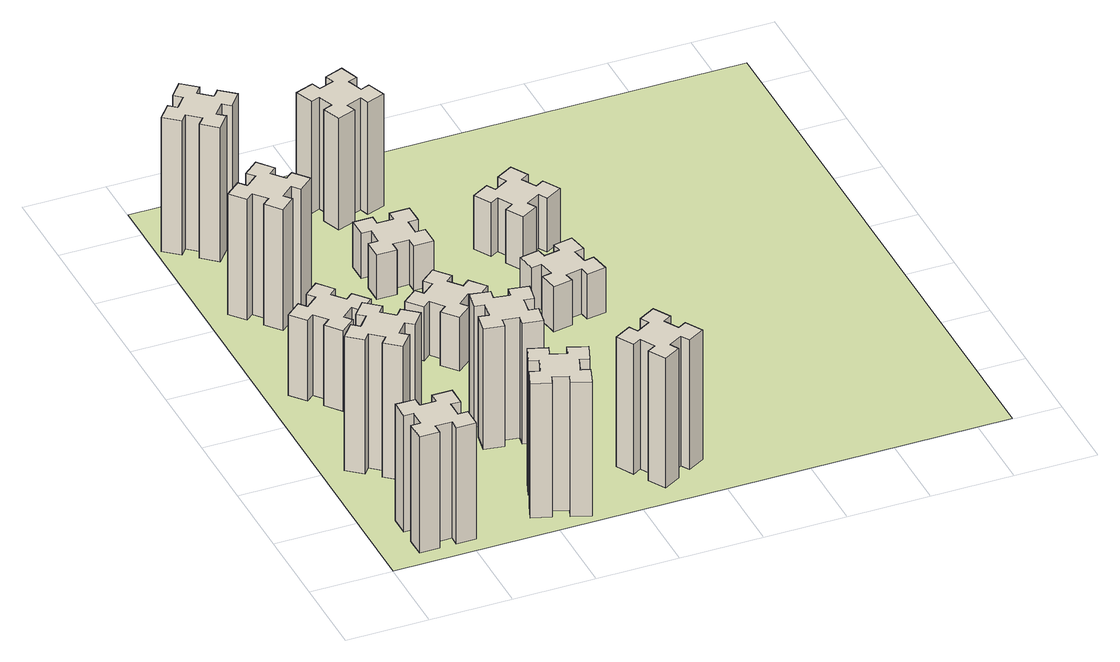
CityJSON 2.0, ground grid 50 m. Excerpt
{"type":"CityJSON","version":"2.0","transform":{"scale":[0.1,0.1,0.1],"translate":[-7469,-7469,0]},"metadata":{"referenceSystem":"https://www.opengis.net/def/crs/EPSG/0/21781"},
"CityObjects":{
"building1":{"type":"Building","attributes":{"class":"1000","function":"1000","usage":"1000","yearOfConstruction":2016,"roofType":"1000","measuredHeight":78,"storeysAboveGround":30,"storeysBelowGround":0},"geometry":[{"type":"Solid","lod":"1","boundaries":[[[[0,1,2,3,4,5,6,7,8,9,10,11,12,13,14,15,16,17,18,19]],[[17,16,20,21]],[[16,15,22,20]],[[15,14,23,22]],[[14,13,24,23]],[[13,12,25,24]],[[12,11,26,25]],[[11,10,27,26]],[[10,9,28,27]],[[9,8,29,28]],[[8,7,30,29]],[[7,6,31,30]],[[6,5,32,31]],[[5,4,33,32]],[[4,3,34,33]],[[3,2,35,34]],[[2,1,36,35]],[[1,0,37,36]],[[0,19,38,37]],[[19,18,39,38]],[[18,17,21,39]],[[24,25,26,27,28,29,30,31,32,33,34,35,36,37,38,39,21,20,22,23]]]]}]},
"building2":{"type":"Building","attributes":{"class":"1000","function":"1000","usage":"1000","yearOfConstruction":2016,"roofType":"1000","measuredHeight":90,"storeysAboveGround":30,"storeysBelowGround":0},"geometry":[{"type":"Solid","lod":"1","boundaries":[[[[40,41,42,43,44,45,46,47,48,49,50,51,52,53,54,55,56,57,58,59]],[[57,56,60,61]],[[56,55,62,60]],[[55,54,63,62]],[[54,53,64,63]],[[53,52,65,64]],[[52,51,66,65]],[[51,50,67,66]],[[50,49,68,67]],[[49,48,69,68]],[[48,47,70,69]],[[47,46,71,70]],[[46,45,72,71]],[[45,44,73,72]],[[44,43,74,73]],[[43,42,75,74]],[[42,41,76,75]],[[41,40,77,76]],[[40,59,78,77]],[[59,58,79,78]],[[58,57,61,79]],[[64,65,66,67,68,69,70,71,72,73,74,75,76,77,78,79,61,60,62,63]]]]}]},
"building3":{"type":"Building","attributes":{"class":"1000","function":"1000","usage":"1000","yearOfConstruction":2016,"roofType":"1000","measuredHeight":54,"storeysAboveGround":30,"storeysBelowGround":0},"geometry":[{"type":"Solid","lod":"1","boundaries":[[[[80,81,82,83,84,85,86,87,88,89,90,91,92,93,94,95,96,97,98,99]],[[97,96,100,101]],[[96,95,102,100]],[[95,94,103,102]],[[94,93,104,103]],[[93,92,105,104]],[[92,91,106,105]],[[91,90,107,106]],[[90,89,108,107]],[[89,88,109,108]],[[88,87,110,109]],[[87,86,111,110]],[[86,85,112,111]],[[85,84,113,112]],[[84,83,114,113]],[[83,82,115,114]],[[82,81,116,115]],[[81,80,117,116]],[[80,99,118,117]],[[99,98,119,118]],[[98,97,101,119]],[[104,105,106,107,108,109,110,111,112,113,114,115,116,117,118,119,101,100,102,103]]]]}]},
"building4":{"type":"Building","attributes":{"class":"1000","function":"1000","usage":"1000","yearOfConstruction":2016,"roofType":"1000","measuredHeight":81,"storeysAboveGround":30,"storeysBelowGround":0},"geometry":[{"type":"Solid","lod":"1","boundaries":[[[[120,121,122,123,124,125,126,127,128,129,130,131,132,133,134,135,136,137,138,139]],[[137,136,140,141]],[[136,135,142,140]],[[135,134,143,142]],[[134,133,144,143]],[[133,132,145,144]],[[132,131,146,145]],[[131,130,147,146]],[[130,129,148,147]],[[129,128,149,148]],[[128,127,150,149]],[[127,126,151,150]],[[126,125,152,151]],[[125,124,153,152]],[[124,123,154,153]],[[123,122,155,154]],[[122,121,156,155]],[[121,120,157,156]],[[120,139,158,157]],[[139,138,159,158]],[[138,137,141,159]],[[144,145,146,147,148,149,150,151,152,153,154,155,156,157,158,159,141,140,142,143]]]]}]},
"building5":{"type":"Building","attributes":{"class":"1000","function":"1000","usage":"1000","yearOfConstruction":2016,"roofType":"1000","measuredHeight":90,"storeysAboveGround":30,"storeysBelowGround":0},"geometry":[{"type":"Solid","lod":"1","boundaries":[[[[160,161,162,163,164,165,166,167,168,169,170,171,172,173,174,175,176,177,178,179]],[[177,176,180,181]],[[176,175,182,180]],[[175,174,183,182]],[[174,173,184,183]],[[173,172,185,184]],[[172,171,186,185]],[[171,170,187,186]],[[170,169,188,187]],[[169,168,189,188]],[[168,167,190,189]],[[167,166,191,190]],[[166,165,192,191]],[[165,164,193,192]],[[164,163,194,193]],[[163,162,195,194]],[[162,161,196,195]],[[161,160,197,196]],[[160,179,198,197]],[[179,178,199,198]],[[178,177,181,199]],[[184,185,186,187,188,189,190,191,192,193,194,195,196,197,198,199,181,180,182,183]]]]}]},
"building6":{"type":"Building","attributes":{"class":"1000","function":"1000","usage":"1000","yearOfConstruction":2016,"roofType":"1000","measuredHeight":90,"storeysAboveGround":30,"storeysBelowGround":0},"geometry":[{"type":"Solid","lod":"1","boundaries":[[[[200,201,202,203,204,205,206,207,208,209,210,211,212,213,214,215,216,217,218,219]],[[217,216,220,221]],[[216,215,222,220]],[[215,214,223,222]],[[214,213,224,223]],[[213,212,225,224]],[[212,211,226,225]],[[211,210,227,226]],[[210,209,228,227]],[[209,208,229,228]],[[208,207,230,229]],[[207,206,231,230]],[[206,205,232,231]],[[205,204,233,232]],[[204,203,234,233]],[[203,202,235,234]],[[202,201,236,235]],[[201,200,237,236]],[[200,219,238,237]],[[219,218,239,238]],[[218,217,221,239]],[[224,225,226,227,228,229,230,231,232,233,234,235,236,237,238,239,221,220,222,223]]]]}]},
"building7":{"type":"Building","attributes":{"class":"1000","function":"1000","usage":"1000","yearOfConstruction":2016,"roofType":"1000","measuredHeight":81,"storeysAboveGround":30,"storeysBelowGround":0},"geometry":[{"type":"Solid","lod":"1","boundaries":[[[[240,241,242,243,244,245,246,247,248,249,250,251,252,253,254,255,256,257,258,259]],[[257,256,260,261]],[[256,255,262,260]],[[255,254,263,262]],[[254,253,264,263]],[[253,252,265,264]],[[252,251,266,265]],[[251,250,267,266]],[[250,249,268,267]],[[249,248,269,268]],[[248,247,270,269]],[[247,246,271,270]],[[246,245,272,271]],[[245,244,273,272]],[[244,243,274,273]],[[243,242,275,274]],[[242,241,276,275]],[[241,240,277,276]],[[240,259,278,277]],[[259,258,279,278]],[[258,257,261,279]],[[264,265,266,267,268,269,270,271,272,273,274,275,276,277,278,279,261,260,262,263]]]]}]},
"building8":{"type":"Building","attributes":{"class":"1000","function":"1000","usage":"1000","yearOfConstruction":2016,"roofType":"1000","measuredHeight":36,"storeysAboveGround":30,"storeysBelowGround":0},"geometry":[{"type":"Solid","lod":"1","boundaries":[[[[280,281,282,283,284,285,286,287,288,289,290,291,292,293,294,295,296,297,298,299]],[[297,296,300,301]],[[296,295,302,300]],[[295,294,303,302]],[[294,293,304,303]],[[293,292,305,304]],[[292,291,306,305]],[[291,290,307,306]],[[290,289,308,307]],[[289,288,309,308]],[[288,287,310,309]],[[287,286,311,310]],[[286,285,312,311]],[[285,284,313,312]],[[284,283,314,313]],[[283,282,315,314]],[[282,281,316,315]],[[281,280,317,316]],[[280,299,318,317]],[[299,298,319,318]],[[298,297,301,319]],[[304,305,306,307,308,309,310,311,312,313,314,315,316,317,318,319,301,300,302,303]]]]}]},
"building9":{"type":"Building","attributes":{"class":"1000","function":"1000","usage":"1000","yearOfConstruction":2016,"roofType":"1000","measuredHeight":87,"storeysAboveGround":30,"storeysBelowGround":0},"geometry":[{"type":"Solid","lod":"1","boundaries":[[[[320,321,322,323,324,325,326,327,328,329,330,331,332,333,334,335,336,337,338,339]],[[337,336,340,341]],[[336,335,342,340]],[[335,334,343,342]],[[334,333,344,343]],[[333,332,345,344]],[[332,331,346,345]],[[331,330,347,346]],[[330,329,348,347]],[[329,328,349,348]],[[328,327,350,349]],[[327,326,351,350]],[[326,325,352,351]],[[325,324,353,352]],[[324,323,354,353]],[[323,322,355,354]],[[322,321,356,355]],[[321,320,357,356]],[[320,339,358,357]],[[339,338,359,358]],[[338,337,341,359]],[[344,345,346,347,348,349,350,351,352,353,354,355,356,357,358,359,341,340,342,343]]]]}]},
"building10":{"type":"Building","attributes":{"class":"1000","function":"1000","usage":"1000","yearOfConstruction":2016,"roofType":"1000","measuredHeight":30,"storeysAboveGround":30,"storeysBelowGround":0},"geometry":[{"type":"Solid","lod":"1","boundaries":[[[[360,361,362,363,364,365,366,367,368,369,370,371,372,373,374,375,376,377,378,379]],[[377,376,380,381]],[[376,375,382,380]],[[375,374,383,382]],[[374,373,384,383]],[[373,372,385,384]],[[372,371,386,385]],[[371,370,387,386]],[[370,369,388,387]],[[369,368,389,388]],[[368,367,390,389]],[[367,366,391,390]],[[366,365,392,391]],[[365,364,393,392]],[[364,363,394,393]],[[363,362,395,394]],[[362,361,396,395]],[[361,360,397,396]],[[360,379,398,397]],[[379,378,399,398]],[[378,377,381,399]],[[384,385,386,387,388,389,390,391,392,393,394,395,396,397,398,399,381,380,382,383]]]]}]},
"building11":{"type":"Building","attributes":{"class":"1000","function":"1000","usage":"1000","yearOfConstruction":2016,"roofType":"1000","measuredHeight":75,"storeysAboveGround":30,"storeysBelowGround":0},"geometry":[{"type":"Solid","lod":"1","boundaries":[[[[400,401,402,403,404,405,406,407,408,409,410,411,412,413,414,415,416,417,418,419]],[[417,416,420,421]],[[416,415,422,420]],[[415,414,423,422]],[[414,413,424,423]],[[413,412,425,424]],[[412,411,426,425]],[[411,410,427,426]],[[410,409,428,427]],[[409,408,429,428]],[[408,407,430,429]],[[407,406,431,430]],[[406,405,432,431]],[[405,404,433,432]],[[404,403,434,433]],[[403,402,435,434]],[[402,401,436,435]],[[401,400,437,436]],[[400,419,438,437]],[[419,418,439,438]],[[418,417,421,439]],[[424,425,426,427,428,429,430,431,432,433,434,435,436,437,438,439,421,420,422,423]]]]}]},
"building12":{"type":"Building","attributes":{"class":"1000","function":"1000","usage":"1000","yearOfConstruction":2016,"roofType":"1000","measuredHeight":30,"storeysAboveGround":30,"storeysBelowGround":0},"geometry":[{"type":"Solid","lod":"1","boundaries":[[[[440,441,442,443,444,445,446,447,448,449,450,451,452,453,454,455,456,457,458,459]],[[457,456,460,461]],[[456,455,462,460]],[[455,454,463,462]],[[454,453,464,463]],[[453,452,465,464]],[[452,451,466,465]],[[451,450,467,466]],[[450,449,468,467]],[[449,448,469,468]],[[448,447,470,469]],[[447,446,471,470]],[[446,445,472,471]],[[445,444,473,472]],[[444,443,474,473]],[[443,442,475,474]],[[442,441,476,475]],[[441,440,477,476]],[[440,459,478,477]],[[459,458,479,478]],[[458,457,461,479]],[[464,465,466,467,468,469,470,471,472,473,474,475,476,477,478,479,461,460,462,463]]]]}]},
"building13":{"type":"Building","attributes":{"class":"1000","function":"1000","usage":"1000","yearOfConstruction":2016,"roofType":"1000","measuredHeight":36,"storeysAboveGround":30,"storeysBelowGround":0},"geometry":[{"type":"Solid","lod":"1","boundaries":[[[[480,481,482,483,484,485,486,487,488,489,490,491,492,493,494,495,496,497,498,499]],[[497,496,500,501]],[[496,495,502,500]],[[495,494,503,502]],[[494,493,504,503]],[[493,492,505,504]],[[492,491,506,505]],[[491,490,507,506]],[[490,489,508,507]],[[489,488,509,508]],[[488,487,510,509]],[[487,486,511,510]],[[486,485,512,511]],[[485,484,513,512]],[[484,483,514,513]],[[483,482,515,514]],[[482,481,516,515]],[[481,480,517,516]],[[480,499,518,517]],[[499,498,519,518]],[[498,497,501,519]],[[504,505,506,507,508,509,510,511,512,513,514,515,516,517,518,519,501,500,502,503]]]]}]},
"landuse1":{"type":"LandUse","attributes":{"name":"plot1","function":"1010"},"geometry":[{"type":"MultiSurface","lod":"1","boundaries":[[[520,521,522,523]]]}]}
},
"vertices":[
[265,325,0],[265,225,0],[205,225,0],[205,105,0],[325,105,0],[325,165,0],[425,165,0],[425,105,0],[545,105,0],[545,225,0],[485,225,0],[485,325,0],[545,325,0],[545,445,0],[425,445,0],[425,385,0],[325,385,0],[325,445,0],[205,445,0],[205,325,0],[325,385,780],[325,445,780],[425,385,780],[425,445,780],[545,445,780],[545,325,780],[485,325,780],[485,225,780],[545,225,780],[545,105,780],[425,105,780],[425,165,780],[325,165,780],[325,105,780],[205,105,780],[205,225,780],[265,225,780],[265,325,780],[205,325,780],[205,445,780],
[484,1067,0],[408,1132,0],[446,1178,0],[354,1255,0],[277,1163,0],[323,1124,0],[259,1048,0],[213,1086,0],[136,994,0],[228,917,0],[266,963,0],[343,899,0],[304,853,0],[396,776,0],[473,868,0],[427,906,0],[492,983,0],[538,944,0],[615,1036,0],[523,1113,0],[492,983,900],[538,944,900],[427,906,900],[473,868,900],[396,776,900],[304,853,900],[343,899,900],[266,963,900],[228,917,900],[136,994,900],[213,1086,900],[259,1048,900],[323,1124,900],[277,1163,900],[354,1255,900],[446,1178,900],[408,1132,900],[484,1067,900],[523,1113,900],[615,1036,900],
[492,1788,0],[427,1864,0],[473,1903,0],[396,1995,0],[304,1918,0],[343,1872,0],[266,1807,0],[228,1853,0],[136,1776,0],[213,1684,0],[259,1723,0],[323,1646,0],[277,1608,0],[354,1516,0],[446,1593,0],[408,1639,0],[484,1703,0],[523,1657,0],[615,1734,0],[538,1826,0],[484,1703,540],[523,1657,540],[408,1639,540],[446,1593,540],[354,1516,540],[277,1608,540],[323,1646,540],[259,1723,540],[213,1684,540],[136,1776,540],[228,1853,540],[266,1807,540],[343,1872,540],[304,1918,540],[396,1995,540],[473,1903,540],[427,1864,540],[492,1788,540],[538,1826,540],[615,1734,540],
[343,2712,0],[266,2647,0],[228,2693,0],[136,2616,0],[213,2524,0],[259,2563,0],[323,2486,0],[277,2448,0],[354,2356,0],[446,2433,0],[408,2479,0],[484,2543,0],[523,2497,0],[615,2574,0],[538,2666,0],[492,2628,0],[427,2704,0],[473,2743,0],[396,2835,0],[304,2758,0],[427,2704,810],[473,2743,810],[492,2628,810],[538,2666,810],[615,2574,810],[523,2497,810],[484,2543,810],[408,2479,810],[446,2433,810],[354,2356,810],[277,2448,810],[323,2486,810],[259,2563,810],[213,2524,810],[136,2616,810],[228,2693,810],[266,2647,810],[343,2712,810],[304,2758,810],[396,2835,810],
[1029,360,0],[995,266,0],[939,287,0],[897,174,0],[1010,133,0],[1031,189,0],[1125,155,0],[1104,99,0],[1217,57,0],[1258,170,0],[1202,191,0],[1236,285,0],[1292,264,0],[1333,377,0],[1220,418,0],[1200,362,0],[1106,396,0],[1127,452,0],[1014,493,0],[973,380,0],[1106,396,900],[1127,452,900],[1200,362,900],[1220,418,900],[1333,377,900],[1292,264,900],[1236,285,900],[1202,191,900],[1258,170,900],[1217,57,900],[1104,99,900],[1125,155,900],[1031,189,900],[1010,133,900],[897,174,900],[939,287,900],[995,266,900],[1029,360,900],[973,380,900],[1014,493,900],
[384,3387,0],[308,3452,0],[346,3498,0],[254,3575,0],[177,3483,0],[223,3444,0],[159,3368,0],[113,3406,0],[36,3314,0],[128,3237,0],[166,3283,0],[243,3219,0],[204,3173,0],[296,3096,0],[373,3188,0],[327,3226,0],[392,3303,0],[438,3264,0],[515,3356,0],[423,3433,0],[392,3303,900],[438,3264,900],[327,3226,900],[373,3188,900],[296,3096,900],[204,3173,900],[243,3219,900],[166,3283,900],[128,3237,900],[36,3314,900],[113,3406,900],[159,3368,900],[223,3444,900],[177,3483,900],[254,3575,900],[346,3498,900],[308,3452,900],[384,3387,900],[423,3433,900],[515,3356,900],
[1047,916,0],[1145,898,0],[1135,839,0],[1253,818,0],[1274,937,0],[1215,947,0],[1232,1045,0],[1291,1035,0],[1312,1153,0],[1194,1174,0],[1184,1115,0],[1085,1132,0],[1096,1191,0],[977,1212,0],[957,1094,0],[1016,1084,0],[998,985,0],[939,996,0],[918,877,0],[1037,857,0],[998,985,810],[939,996,810],[1016,1084,810],[957,1094,810],[977,1212,810],[1096,1191,810],[1085,1132,810],[1184,1115,810],[1194,1174,810],[1312,1153,810],[1291,1035,810],[1232,1045,810],[1215,947,810],[1274,937,810],[1253,818,810],[1135,839,810],[1145,898,810],[1047,916,810],[1037,857,810],[918,877,810],
[1232,1888,0],[1167,1964,0],[1213,2003,0],[1136,2095,0],[1044,2018,0],[1083,1972,0],[1006,1907,0],[968,1953,0],[876,1876,0],[953,1784,0],[999,1823,0],[1063,1746,0],[1017,1708,0],[1094,1616,0],[1186,1693,0],[1148,1739,0],[1224,1803,0],[1263,1757,0],[1355,1834,0],[1278,1926,0],[1224,1803,360],[1263,1757,360],[1148,1739,360],[1186,1693,360],[1094,1616,360],[1017,1708,360],[1063,1746,360],[999,1823,360],[953,1784,360],[876,1876,360],[968,1953,360],[1006,1907,360],[1083,1972,360],[1044,2018,360],[1136,2095,360],[1213,2003,360],[1167,1964,360],[1232,1888,360],[1278,1926,360],[1355,1834,360],
[1744,496,0],[1657,446,0],[1627,498,0],[1523,438,0],[1583,334,0],[1635,364,0],[1685,277,0],[1633,247,0],[1693,143,0],[1797,203,0],[1767,255,0],[1854,305,0],[1884,253,0],[1988,313,0],[1928,417,0],[1876,387,0],[1826,474,0],[1878,504,0],[1818,608,0],[1714,548,0],[1826,474,870],[1878,504,870],[1876,387,870],[1928,417,870],[1988,313,870],[1884,253,870],[1854,305,870],[1767,255,870],[1797,203,870],[1693,143,870],[1633,247,870],[1685,277,870],[1635,364,870],[1583,334,870],[1523,438,870],[1627,498,870],[1657,446,870],[1744,496,870],[1714,548,870],[1818,608,870],
[1225,2545,0],[1225,2645,0],[1285,2645,0],[1285,2765,0],[1165,2765,0],[1165,2705,0],[1065,2705,0],[1065,2765,0],[945,2765,0],[945,2645,0],[1005,2645,0],[1005,2545,0],[945,2545,0],[945,2425,0],[1065,2425,0],[1065,2485,0],[1165,2485,0],[1165,2425,0],[1285,2425,0],[1285,2545,0],[1165,2485,300],[1165,2425,300],[1065,2485,300],[1065,2425,300],[945,2425,300],[945,2545,300],[1005,2545,300],[1005,2645,300],[945,2645,300],[945,2765,300],[1065,2765,300],[1065,2705,300],[1165,2705,300],[1165,2765,300],[1285,2765,300],[1285,2645,300],[1225,2645,300],[1225,2545,300],[1285,2545,300],[1285,2425,300],
[1125,3456,0],[1031,3422,0],[1010,3478,0],[897,3437,0],[939,3324,0],[995,3345,0],[1029,3251,0],[973,3230,0],[1014,3117,0],[1127,3159,0],[1106,3215,0],[1200,3249,0],[1220,3193,0],[1333,3234,0],[1292,3347,0],[1236,3326,0],[1202,3420,0],[1258,3440,0],[1217,3553,0],[1104,3512,0],[1202,3420,750],[1258,3440,750],[1236,3326,750],[1292,3347,750],[1333,3234,750],[1220,3193,750],[1200,3249,750],[1106,3215,750],[1127,3159,750],[1014,3117,750],[973,3230,750],[1029,3251,750],[995,3345,750],[939,3324,750],[897,3437,750],[1010,3478,750],[1031,3422,750],[1125,3456,750],[1104,3512,750],[1217,3553,750],
[1972,1925,0],[1955,2024,0],[2014,2034,0],[1993,2152,0],[1875,2131,0],[1885,2072,0],[1787,2055,0],[1777,2114,0],[1658,2093,0],[1679,1975,0],[1738,1985,0],[1756,1887,0],[1697,1877,0],[1717,1758,0],[1836,1779,0],[1825,1838,0],[1924,1856,0],[1934,1797,0],[2052,1817,0],[2031,1936,0],[1924,1856,300],[1934,1797,300],[1825,1838,300],[1836,1779,300],[1717,1758,300],[1697,1877,300],[1756,1887,300],[1738,1985,300],[1679,1975,300],[1658,2093,300],[1777,2114,300],[1787,2055,300],[1885,2072,300],[1875,2131,300],[1993,2152,300],[2014,2034,300],[1955,2024,300],[1972,1925,300],[2031,1936,300],[2052,1817,300],
[1976,2607,0],[1926,2694,0],[1978,2724,0],[1918,2828,0],[1814,2768,0],[1844,2716,0],[1757,2666,0],[1727,2718,0],[1623,2658,0],[1683,2554,0],[1735,2584,0],[1785,2497,0],[1733,2467,0],[1793,2363,0],[1897,2423,0],[1867,2475,0],[1954,2525,0],[1984,2473,0],[2088,2533,0],[2028,2637,0],[1954,2525,360],[1984,2473,360],[1867,2475,360],[1897,2423,360],[1793,2363,360],[1733,2467,360],[1785,2497,360],[1735,2584,360],[1683,2554,360],[1623,2658,360],[1727,2718,360],[1757,2666,360],[1844,2716,360],[1814,2768,360],[1918,2828,360],[1978,2724,360],[1926,2694,360],[1976,2607,360],[2028,2637,360],[2088,2533,360],
[5,3705,0],[3705,3705,0],[3705,5,0],[5,5,0]
]}
